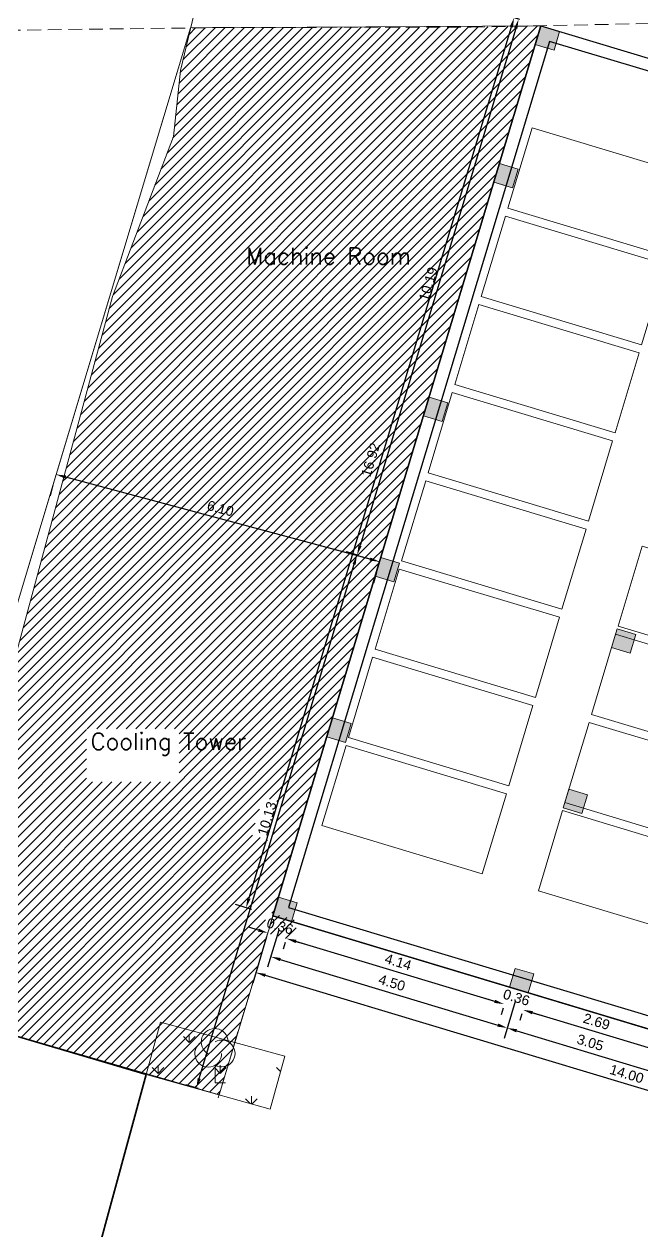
# Model space of a CAD drawing. Header units: metres. Extents: x 642627 to 642864, y 3061318 to 3061472.
# Drawn here: x 642813.91 to 642825.15, y 3061434.61 to 3061456.57 of the extents above; entities that cross this region are included whole.
import ezdxf

# ---------------------------------------------------------------- set-up
doc = ezdxf.new("R2010")
doc.units = ezdxf.units.M
doc.header["$MEASUREMENT"] = 0
doc.header["$PDMODE"] = 3
doc.header["$PDSIZE"] = 0.4
doc.linetypes.add('ACAD_ISO04W100', pattern=[30, 24, -3, 0, -3])
doc.linetypes.add('HIDDEN', pattern=[0.375, 0.25, -0.125])
for name, color, linetype, lineweight in [('c_line', 64, 'ACAD_ISO04W100', 9), ('Cadastral PARCEL', 6, 'Continuous', 15), ('Garden', 3, 'Continuous', 9), ('Garden HATCH', 62, 'Continuous', 5), ('House', 1, 'Continuous', 35), ('Tree', 3, 'Continuous', 9)]:
    doc.layers.add(name, color=color, linetype=linetype, lineweight=lineweight)
doc.layers.add('Concrete Part', color=7, linetype='Continuous')
doc.layers.add('Cordinate', color=7, linetype='Continuous')
doc.styles.add('romans', font='romans.shx')
doc.styles.get("Standard").update_dxf_attribs({"font": 'arial.ttf'})
doc.dimstyles.get("Standard").update_dxf_attribs({"dimtxt": 0.18, "dimasz": 0.18, "dimexe": 0.18, "dimexo": 0.0625, "dimgap": 0.09, "dimtad": 1, "dimzin": 0, "dimdsep": 46, "dimtxsty": 'Standard', "dimcen": 0.09, "dimadec": 0, "dimazin": 0, "dimtfac": 1, "dimtix": 1, "dimtofl": 0, "dimtmove": 0, "dimatfit": 3, "dimfxl": 1, "dimtolj": 1, "dimtzin": 0, "dimarcsym": 0})
pattern_1 = [(45, (0, 0), (-0.0883883476483, 0.0883883476483), [])]

# ---------------------------------------------------------------- blocks, each defined once
blk = doc.blocks.new('Tree')
at = {"layer": 'Tree'}
blk.add_lwpolyline([(0, 0.323), (0, 0), (0.187, 0)], dxfattribs=at)
for centre, start, end in [((-0.008, 0.746), 0.9147, 241.2372), ((-0.125, 0.532), 121.2372, 1.2372), ((0.119, 0.536), 240.8833, 119.1167)]:
    blk.add_arc(centre, 0.244, start, end, dxfattribs=at)
blk = doc.blocks.new('*D188')
at = {"layer": 'c_line', "color": 0, "lineweight": -2, "transparency": 16777216}
for p, q in [((642818.322, 3061439.963), (642818.069, 3061439.122)), ((642831.354, 3061435.329), (642818.299, 3061439.262)), ((642831.723, 3061435.926), (642831.469, 3061435.085))]:
    blk.add_line(p, q, dxfattribs=at)
at = {"layer": 'c_line', "color": 0, "transparency": 16777216}
for points in [[(642818.307, 3061439.29), (642818.29, 3061439.233), (642818.126, 3061439.314)], [(642831.363, 3061435.357), (642831.346, 3061435.3), (642831.527, 3061435.277)]]:
    blk.add_solid(points, dxfattribs=at)
at = {"layer": 'Defpoints', "color": 0, "transparency": 16777216}
for p in [(642818.437, 3061440.346, 594.338), (642818.126, 3061439.314), (642831.838, 3061436.309, 594.338)]:
    blk.add_point(p, dxfattribs=at)
at = {"layer": 'c_line', "color": 0, "transparency": 16777216, "insert": (642824.879, 3061437.469), "char_height": 0.18, "attachment_point": 5, "rotation": 343.2345}
blk.add_mtext('\\A1;14.00', dxfattribs=at)
blk = doc.blocks.new('*D189')
at = {"layer": 'c_line', "color": 0, "lineweight": -2, "transparency": 16777216}
for p, q in [((642822.934, 3061456.659), (642822.718, 3061456.724)), ((642822.858, 3061456.494), (642820.023, 3061447.085)), ((642819.996, 3061446.905), (642819.78, 3061446.97))]:
    blk.add_line(p, q, dxfattribs=at)
at = {"layer": 'c_line', "color": 0, "transparency": 16777216}
for points in [[(642822.829, 3061456.503), (642822.887, 3061456.485), (642822.91, 3061456.666)], [(642819.995, 3061447.094), (642820.052, 3061447.076), (642819.971, 3061446.913)]]:
    blk.add_solid(points, dxfattribs=at)
at = {"layer": 'Defpoints', "color": 0, "transparency": 16777216}
for p in [(642823.317, 3061456.544, 661.829), (642819.971, 3061446.913), (642820.379, 3061446.79, 661.829)]:
    blk.add_point(p, dxfattribs=at)
at = {"layer": 'c_line', "color": 0, "transparency": 16777216, "insert": (642821.266, 3061451.842), "char_height": 0.18, "attachment_point": 5, "rotation": 73.2345}
blk.add_mtext('\\A1;10.19', dxfattribs=at)
blk = doc.blocks.new('*D190')
at = {"layer": 'c_line', "color": 0, "lineweight": -2, "transparency": 16777216}
for p, q in [((642819.996, 3061446.905), (642819.775, 3061446.972)), ((642817.096, 3061437.384), (642819.915, 3061446.742)), ((642817.073, 3061437.203), (642816.852, 3061437.27))]:
    blk.add_line(p, q, dxfattribs=at)
at = {"layer": 'c_line', "color": 0, "transparency": 16777216}
for points in [[(642819.886, 3061446.75), (642819.943, 3061446.733), (642819.967, 3061446.914)], [(642817.067, 3061437.393), (642817.124, 3061437.376), (642817.044, 3061437.212)]]:
    blk.add_solid(points, dxfattribs=at)
at = {"layer": 'Defpoints', "color": 0, "transparency": 16777216}
for p in [(642819.967, 3061446.914), (642820.379, 3061446.79, 661.829), (642817.456, 3061437.088, 661.829)]:
    blk.add_point(p, dxfattribs=at)
at = {"layer": 'c_line', "color": 0, "transparency": 16777216, "insert": (642818.331, 3061442.115), "char_height": 0.18, "attachment_point": 5, "rotation": 73.2345}
blk.add_mtext('\\A1;10.13', dxfattribs=at)
blk = doc.blocks.new('*D191')
at = {"layer": 'c_line', "color": 0, "lineweight": -2, "transparency": 16777216}
for p, q in [((642820.205, 3061446.837), (642814.664, 3061448.33)), ((642814.386, 3061447.99), (642814.438, 3061448.183)), ((642820.275, 3061446.404), (642820.327, 3061446.597))]:
    blk.add_line(p, q, dxfattribs=at)
at = {"layer": 'c_line', "color": 0, "transparency": 16777216}
for points in [[(642814.672, 3061448.359), (642814.656, 3061448.301), (642814.49, 3061448.376)], [(642820.213, 3061446.866), (642820.197, 3061446.808), (642820.379, 3061446.79)]]:
    blk.add_solid(points, dxfattribs=at)
at = {"layer": 'Defpoints', "color": 0, "transparency": 16777216}
for p in [(642814.49, 3061448.376, 661.829), (642814.49, 3061448.376), (642820.379, 3061446.79, 661.829)]:
    blk.add_point(p, dxfattribs=at)
at = {"layer": 'c_line', "color": 0, "transparency": 16777216, "insert": (642817.482, 3061447.759), "char_height": 0.18, "attachment_point": 5, "rotation": 344.9221}
blk.add_mtext('\\A1;6.10', dxfattribs=at)
blk = doc.blocks.new('*D244')
at = {"layer": 'c_line', "color": 0, "lineweight": -2, "transparency": 16777216}
for p, q in [((642822.934, 3061456.659), (642822.637, 3061456.748)), ((642822.777, 3061456.518), (642818.001, 3061440.666)), ((642818.054, 3061440.462), (642817.758, 3061440.551))]:
    blk.add_line(p, q, dxfattribs=at)
at = {"layer": 'c_line', "color": 0, "transparency": 16777216}
for points in [[(642822.748, 3061456.527), (642822.806, 3061456.51), (642822.829, 3061456.691)], [(642817.972, 3061440.674), (642818.03, 3061440.657), (642817.949, 3061440.493)]]:
    blk.add_solid(points, dxfattribs=at)
at = {"layer": 'Defpoints', "color": 0, "transparency": 16777216}
for p in [(642823.317, 3061456.544), (642817.949, 3061440.493), (642818.437, 3061440.346)]:
    blk.add_point(p, dxfattribs=at)
at = {"layer": 'c_line', "color": 0, "transparency": 16777216, "insert": (642820.215, 3061448.645), "char_height": 0.18, "attachment_point": 5, "rotation": 73.2345}
blk.add_mtext('\\A1;16.92', dxfattribs=at)
blk = doc.blocks.new('*D228')
at = {"layer": 'c_line', "color": 0, "lineweight": -2, "transparency": 16777216}
for p, q in [((642818.544, 3061440.082), (642818.341, 3061439.411)), ((642818.571, 3061439.55), (642822.531, 3061438.357)), ((642822.848, 3061438.785), (642822.646, 3061438.114))]:
    blk.add_line(p, q, dxfattribs=at)
at = {"layer": 'c_line', "color": 0, "transparency": 16777216}
for points in [[(642818.58, 3061439.579), (642818.563, 3061439.522), (642818.399, 3061439.602)], [(642822.54, 3061438.386), (642822.523, 3061438.329), (642822.704, 3061438.305)]]:
    blk.add_solid(points, dxfattribs=at)
at = {"layer": 'Defpoints', "color": 0, "transparency": 16777216}
for p in [(642818.659, 3061440.465), (642822.964, 3061439.168), (642822.704, 3061438.305)]:
    blk.add_point(p, dxfattribs=at)
at = {"layer": 'c_line', "color": 0, "transparency": 16777216, "insert": (642820.604, 3061439.128), "char_height": 0.18, "attachment_point": 5, "rotation": 343.2345}
blk.add_mtext('\\A1;4.50', dxfattribs=at)
blk = doc.blocks.new('*D235')
at = {"layer": 'c_line', "color": 0, "lineweight": -2, "transparency": 16777216}
for p, q in [((642825.394, 3061437.91), (642823.161, 3061438.583)), ((642822.967, 3061438.564), (642822.931, 3061438.443)), ((642825.545, 3061437.787), (642825.509, 3061437.667))]:
    blk.add_line(p, q, dxfattribs=at)
at = {"layer": 'c_line', "color": 0, "transparency": 16777216}
for points in [[(642823.17, 3061438.612), (642823.152, 3061438.554), (642822.989, 3061438.635)], [(642825.403, 3061437.939), (642825.386, 3061437.882), (642825.567, 3061437.858)]]:
    blk.add_solid(points, dxfattribs=at)
at = {"layer": 'Defpoints', "color": 0, "transparency": 16777216}
for p in [(642823.083, 3061438.947), (642822.989, 3061438.635), (642825.661, 3061438.17)]:
    blk.add_point(p, dxfattribs=at)
at = {"layer": 'c_line', "color": 0, "transparency": 16777216, "insert": (642824.33, 3061438.421), "char_height": 0.18, "attachment_point": 5, "rotation": 343.2345}
blk.add_mtext('\\A1;2.69', dxfattribs=at)
blk = doc.blocks.new('*D236')
at = {"layer": 'c_line', "color": 0, "lineweight": -2, "transparency": 16777216}
for p, q in [((642822.476, 3061438.789), (642822.303, 3061438.841)), ((642822.627, 3061438.667), (642822.59, 3061438.546)), ((642823.161, 3061438.583), (642823.333, 3061438.531)), ((642822.967, 3061438.564), (642822.931, 3061438.443))]:
    blk.add_line(p, q, dxfattribs=at)
at = {"layer": 'c_line', "color": 0, "transparency": 16777216}
for points in [[(642822.484, 3061438.818), (642822.467, 3061438.761), (642822.648, 3061438.738)], [(642823.17, 3061438.612), (642823.152, 3061438.554), (642822.989, 3061438.635)]]:
    blk.add_solid(points, dxfattribs=at)
at = {"layer": 'Defpoints', "color": 0, "transparency": 16777216}
for p in [(642822.742, 3061439.05), (642823.083, 3061438.947), (642822.648, 3061438.738)]:
    blk.add_point(p, dxfattribs=at)
at = {"layer": 'c_line', "color": 0, "transparency": 16777216, "insert": (642822.871, 3061438.86), "char_height": 0.18, "attachment_point": 5, "rotation": 343.2345}
blk.add_mtext('\\A1;0.36', dxfattribs=at)
blk = doc.blocks.new('*D237')
at = {"layer": 'c_line', "color": 0, "lineweight": -2, "transparency": 16777216}
for p, q in [((642818.662, 3061439.861), (642818.626, 3061439.74)), ((642822.476, 3061438.789), (642818.856, 3061439.88)), ((642822.627, 3061438.667), (642822.59, 3061438.546))]:
    blk.add_line(p, q, dxfattribs=at)
at = {"layer": 'c_line', "color": 0, "transparency": 16777216}
for points in [[(642818.865, 3061439.909), (642818.848, 3061439.851), (642818.684, 3061439.932)], [(642822.484, 3061438.818), (642822.467, 3061438.761), (642822.648, 3061438.738)]]:
    blk.add_solid(points, dxfattribs=at)
at = {"layer": 'Defpoints', "color": 0, "transparency": 16777216}
for p in [(642818.778, 3061440.244), (642818.684, 3061439.932), (642822.742, 3061439.05)]:
    blk.add_point(p, dxfattribs=at)
at = {"layer": 'c_line', "color": 0, "transparency": 16777216, "insert": (642820.718, 3061439.507), "char_height": 0.18, "attachment_point": 5, "rotation": 343.2345}
blk.add_mtext('\\A1;4.14', dxfattribs=at)
blk = doc.blocks.new('*D238')
at = {"layer": 'c_line', "color": 0, "lineweight": -2, "transparency": 16777216}
for p, q in [((642818.171, 3061440.086), (642817.999, 3061440.138)), ((642818.322, 3061439.963), (642818.286, 3061439.843)), ((642818.662, 3061439.861), (642818.626, 3061439.74)), ((642818.856, 3061439.88), (642819.029, 3061439.828))]:
    blk.add_line(p, q, dxfattribs=at)
at = {"layer": 'c_line', "color": 0, "transparency": 16777216}
for points in [[(642818.18, 3061440.115), (642818.162, 3061440.058), (642818.343, 3061440.034)], [(642818.865, 3061439.909), (642818.848, 3061439.851), (642818.684, 3061439.932)]]:
    blk.add_solid(points, dxfattribs=at)
at = {"layer": 'Defpoints', "color": 0, "transparency": 16777216}
for p in [(642818.437, 3061440.346), (642818.778, 3061440.244), (642818.343, 3061440.034)]:
    blk.add_point(p, dxfattribs=at)
at = {"layer": 'c_line', "color": 0, "transparency": 16777216, "insert": (642818.566, 3061440.157), "char_height": 0.18, "attachment_point": 5, "rotation": 343.2345}
blk.add_mtext('\\A1;0.36', dxfattribs=at)
blk = doc.blocks.new('*D239')
at = {"layer": 'c_line', "color": 0, "lineweight": -2, "transparency": 16777216}
for p, q in [((642822.848, 3061438.785), (642822.646, 3061438.114)), ((642822.876, 3061438.253), (642825.45, 3061437.478)), ((642825.767, 3061437.906), (642825.564, 3061437.235))]:
    blk.add_line(p, q, dxfattribs=at)
at = {"layer": 'c_line', "color": 0, "transparency": 16777216}
for points in [[(642822.885, 3061438.282), (642822.867, 3061438.225), (642822.704, 3061438.305)], [(642825.458, 3061437.507), (642825.441, 3061437.449), (642825.622, 3061437.426)]]:
    blk.add_solid(points, dxfattribs=at)
at = {"layer": 'Defpoints', "color": 0, "transparency": 16777216}
for p in [(642822.964, 3061439.168), (642825.882, 3061438.289), (642825.622, 3061437.426)]:
    blk.add_point(p, dxfattribs=at)
at = {"layer": 'c_line', "color": 0, "transparency": 16777216, "insert": (642824.215, 3061438.04), "char_height": 0.18, "attachment_point": 5, "rotation": 343.2345}
blk.add_mtext('\\A1;3.05', dxfattribs=at)

msp = doc.modelspace()

# ---------------------------------------------------------------- hatches: boundary and pattern name
at = {"layer": 'c_line'}
h = msp.add_hatch(dxfattribs=at)
h.set_pattern_fill('ANSI31', color=256)
h.set_pattern_definition(pattern_1)
h.paths.add_polyline_path([(642823.317, 3061456.5437), (642822.0476, 3061456.5188), (642818.2695, 3061456.5116), (642816.9382, 3061456.5031), (642816.7519, 3061455.7297), (642816.6265, 3061454.5286), (642815.5154, 3061451.6131), (642814.633, 3061448.3378), (642820.3786, 3061446.79), (642820.401, 3061446.8642)])
h.paths.add_polyline_path([(642821.3391, 3061451.4359), (642821.5466, 3061452.1246), (642821.1914, 3061452.2316), (642820.984, 3061451.5429)], flags=24)
h.paths.add_polyline_path([(642817.1545, 3061447.6535), (642817.714, 3061447.5028), (642817.8104, 3061447.861), (642817.251, 3061448.0117)], flags=25)
h.paths.add_polyline_path([(642820.288, 3061448.2396), (642820.4954, 3061448.9283), (642820.1403, 3061449.0353), (642819.9328, 3061448.3466)], flags=24)
h.paths.add_polyline_path([(642817.8736, 3061451.615), (642819.7386, 3061451.615), (642819.7386, 3061452.5802), (642817.8736, 3061452.5802)], flags=24)
at = {"layer": 'c_line', "true_color": 0x9898cc}
h = msp.add_hatch(color=253, dxfattribs=at)
h.dxf.hatch_style = 1
h.paths.add_polyline_path([(642823.6575, 3061456.4411), (642823.317, 3061456.5437), (642823.2144, 3061456.2032), (642823.5549, 3061456.1006)])
h = msp.add_hatch(color=253, dxfattribs=at)
h.dxf.hatch_style = 1
h.paths.add_polyline_path([(642822.9028, 3061453.9361), (642822.5623, 3061454.0387), (642822.4598, 3061453.6982), (642822.8003, 3061453.5956)])
h = msp.add_hatch(color=253, dxfattribs=at)
h.dxf.hatch_style = 1
h.paths.add_polyline_path([(642821.6206, 3061449.6801), (642821.2802, 3061449.7827), (642821.1776, 3061449.4422), (642821.5181, 3061449.3396)])
at = {"layer": 'c_line'}
h = msp.add_hatch(dxfattribs=at)
h.set_pattern_fill('ANSI31', color=256)
h.set_pattern_definition(pattern_1)
h.paths.add_polyline_path([(642820.3786, 3061446.79), (642814.633, 3061448.3378), (642813.5338, 3061444.2577), (642811.6033, 3061438.7946), (642817.4557, 3061437.0877)])
h.paths.add_polyline_path([(642818.4036, 3061441.7096), (642818.6111, 3061442.3983), (642818.2559, 3061442.5053), (642818.0484, 3061441.8166)], flags=16)
h.paths.add_polyline_path([(642818.2354, 3061440.062), (642818.7902, 3061439.8948), (642818.8972, 3061440.25), (642818.3424, 3061440.4171)], flags=16)
h.paths.add_polyline_path([(642815.0413, 3061442.7836), (642816.7322, 3061442.7836), (642816.7322, 3061443.7488), (642815.0413, 3061443.7488)], flags=16)
at = {"layer": 'c_line', "true_color": 0x9898cc}
h = msp.add_hatch(color=253, dxfattribs=at)
h.dxf.hatch_style = 1
h.paths.add_polyline_path([(642820.7414, 3061446.7616), (642820.401, 3061446.8642), (642820.2984, 3061446.5237), (642820.6389, 3061446.4212)])
h = msp.add_hatch(color=253, dxfattribs=at)
h.dxf.hatch_style = 1
h.paths.add_polyline_path([(642825.0461, 3061445.4648), (642824.7057, 3061445.5674), (642824.6031, 3061445.2269), (642824.9436, 3061445.1243)])
h = msp.add_hatch(color=253, dxfattribs=at)
h.dxf.hatch_style = 1
h.paths.add_polyline_path([(642819.8622, 3061443.8432), (642819.5217, 3061443.9458), (642819.4192, 3061443.6053), (642819.7596, 3061443.5027)])
h = msp.add_hatch(color=253, dxfattribs=at)
h.dxf.hatch_style = 1
h.paths.add_polyline_path([(642824.1669, 3061442.5464), (642823.8264, 3061442.6489), (642823.7239, 3061442.3084), (642824.0643, 3061442.2059)])
h = msp.add_hatch(color=253, dxfattribs=at)
h.dxf.hatch_style = 1
h.paths.add_polyline_path([(642818.8804, 3061440.5843), (642818.54, 3061440.6868), (642818.4374, 3061440.3464), (642818.7779, 3061440.2438)])
h = msp.add_hatch(color=253, dxfattribs=at)
h.dxf.hatch_style = 1
h.paths.add_polyline_path([(642823.1851, 3061439.2874), (642822.8447, 3061439.39), (642822.7421, 3061439.0495), (642823.0826, 3061438.947)])
at = {"layer": 'Garden HATCH'}
h = msp.add_hatch(dxfattribs=at)
h.set_pattern_fill('GRASS', color=256, scale=0.8, style=0)
h.set_pattern_definition([(90, (161.50014, 0), (-0.5656854248, 0.5656854248), [0.15, -0.9813708504]), (45, (161.5001, 0), (-0.56568542495, 0.56568542495), [0.15, -0.65]), (135, (161.5001, 0), (-0.56568542495, -0.56568542495), [0.15, -0.65])])
h.paths.add_polyline_path([(642816.3876, 3061438.4077), (642818.6524, 3061437.7893), (642818.3891, 3061436.825), (642816.1291, 3061437.461)])

# ---------------------------------------------------------------- linework, layer by layer
at = {"layer": 'c_line'}
for p, q in [((642816.9382, 3061456.5031, 661.829), (642811.6033, 3061438.7946, 1326.169)), ((642823.2144, 3061456.2032, 594.3385), (642823.4333, 3061456.1373, 594.3385)), ((642823.5549, 3061456.1006, 594.3385), (642823.336, 3061456.1666, 594.3385)), ((642822.4598, 3061453.6982, 594.3385), (642822.6787, 3061453.6323, 594.3385)), ((642822.8003, 3061453.5956, 594.3385), (642822.5814, 3061453.6616, 594.3385)), ((642820.3786, 3061446.79, 960.2537), (642814.4899, 3061448.3764, 1335.2841)), ((642818.4374, 3061440.3464, 594.3385), (642818.6563, 3061440.2804, 594.3385)), ((642818.7779, 3061440.2438, 594.3385), (642818.559, 3061440.3097, 594.3385)), ((642822.7421, 3061439.0495, 594.3385), (642822.961, 3061438.9836, 594.3385)), ((642823.0826, 3061438.947, 594.3385), (642822.8637, 3061439.0129, 594.3385))]:
    msp.add_line(p, q, dxfattribs=at)
at = {"layer": 'c_line', "linetype": 'HIDDEN'}
msp.add_line((642823.317, 3061456.5437, 594.3385), (642817.4402, 3061437.0362, 1326.169), dxfattribs=at)
at = {"layer": 'c_line', "linetype": 'HIDDEN', "elevation": 661.829}
msp.add_lwpolyline([(642807.6637, 3061456.2506), (642813.2149, 3061456.4555), (642817.4819, 3061456.5101), (642822.0476, 3061456.5188), (642826.9584, 3061456.615), (642832.1904, 3061456.8605), (642838.0849, 3061457.3325), (642842.7012, 3061457.8391), (642846.1288, 3061458.2356), (642849.9504, 3061458.7886), (642853.8662, 3061459.4069), (642857.1205, 3061459.9482), (642859.694, 3061460.3764)], dxfattribs=at)
at = {"layer": 'c_line', "elevation": 661.829}
for points in [[(642816.9382, 3061456.5031), (642823.317, 3061456.5437), (642820.3786, 3061446.79), (642814.4899, 3061448.3764), (642816.9382, 3061456.5031)], [(642814.4899, 3061448.3764), (642811.6033, 3061438.7946), (642817.4557, 3061437.0877), (642820.3786, 3061446.79)]]:
    msp.add_lwpolyline(points, dxfattribs=at)
at = {"layer": 'c_line', "elevation": 594.3385}
for points in [[(642823.6575, 3061456.4411), (642823.317, 3061456.5437), (642823.2144, 3061456.2032), (642823.5549, 3061456.1006)], [(642825.6331, 3061452.3443), (642826.0727, 3061453.8035), (642823.1543, 3061454.6827), (642822.7147, 3061453.2235)], [(642822.9028, 3061453.9361), (642822.5623, 3061454.0387), (642822.4598, 3061453.6982), (642822.8003, 3061453.5956)], [(642825.1495, 3061450.7392), (642825.5892, 3061452.1984), (642822.6707, 3061453.0776), (642822.2311, 3061451.6184)], [(642824.666, 3061449.134), (642825.1056, 3061450.5932), (642822.1871, 3061451.4725), (642821.7475, 3061450.0132)], [(642821.6206, 3061449.6801), (642821.2802, 3061449.7827), (642821.1776, 3061449.4422), (642821.5181, 3061449.3396)], [(642824.1824, 3061447.5289), (642824.622, 3061448.9881), (642821.7036, 3061449.8673), (642821.264, 3061448.4081)], [(642823.6988, 3061445.9237), (642824.1385, 3061447.383), (642821.22, 3061448.2622), (642820.7804, 3061446.803)], [(642827.6387, 3061444.7368), (642828.0783, 3061446.196), (642825.1599, 3061447.0752), (642824.7203, 3061445.616)], [(642820.7414, 3061446.7616), (642820.401, 3061446.8642), (642820.2984, 3061446.5237), (642820.6389, 3061446.4212)], [(642823.2153, 3061444.3186), (642823.6549, 3061445.7778), (642820.7364, 3061446.657), (642820.2968, 3061445.1978)], [(642827.1552, 3061443.1317), (642827.5948, 3061444.5909), (642824.6763, 3061445.4701), (642824.2367, 3061444.0109)], [(642825.0461, 3061445.4648), (642824.7057, 3061445.5674), (642824.6031, 3061445.2269), (642824.9436, 3061445.1243)], [(642822.7317, 3061442.7135), (642823.1713, 3061444.1727), (642820.2529, 3061445.0519), (642819.8133, 3061443.5927)], [(642819.8622, 3061443.8432), (642819.5217, 3061443.9458), (642819.4192, 3061443.6053), (642819.7596, 3061443.5027)], [(642826.6716, 3061441.5265), (642827.1112, 3061442.9857), (642824.1928, 3061443.865), (642823.7532, 3061442.4057)], [(642822.2482, 3061441.1083), (642822.6878, 3061442.5675), (642819.7693, 3061443.4467), (642819.3297, 3061441.9875)], [(642824.1669, 3061442.5464), (642823.8264, 3061442.6489), (642823.7239, 3061442.3084), (642824.0643, 3061442.2059)], [(642826.188, 3061439.9214), (642826.6277, 3061441.3806), (642823.7092, 3061442.2598), (642823.2696, 3061440.8006)], [(642818.8804, 3061440.5843), (642818.54, 3061440.6868), (642818.4374, 3061440.3464), (642818.7779, 3061440.2438)], [(642823.1851, 3061439.2874), (642822.8447, 3061439.39), (642822.7421, 3061439.0495), (642823.0826, 3061438.947)]]:
    msp.add_lwpolyline(points, close=True, dxfattribs=at)
at = {"layer": 'Cadastral PARCEL', "elevation": 1326.169}
msp.add_lwpolyline([(642792.7603, 3061421.033), (642803.064, 3061422.0233), (642805.9551, 3061426.0983), (642808.1362, 3061428.596), (642807.9724, 3061429.5554), (642809.7655, 3061434.3862), (642810.4595, 3061435.5578), (642813.5338, 3061444.2577), (642815.5154, 3061451.6131), (642816.6265, 3061454.5286), (642816.7519, 3061455.7297), (642817.3194, 3061458.086), (642830.5044, 3061458.8719), (642843.4409, 3061458.4895)], dxfattribs=at)
at = {"layer": 'Concrete Part'}
for p, q in [((642823.317, 3061456.5437, 594.3385), (642818.4374, 3061440.3464, 594.3385)), ((642823.4699, 3061456.2589, 594.3385), (642818.7222, 3061440.4993, 594.3385)), ((642836.3111, 3061452.3903, 594.3385), (642823.4699, 3061456.2589, 594.3385)), ((642818.4374, 3061440.3464, 594.3385), (642831.8379, 3061436.3093, 594.3385)), ((642818.7222, 3061440.4993, 594.3385), (642831.6849, 3061436.5941, 594.3385))]:
    msp.add_line(p, q, dxfattribs=at)
at = {"layer": 'Concrete Part', "elevation": 594.3385}
msp.add_lwpolyline([(642836.1753, 3061450.707), (642831.8379, 3061436.3093), (642818.4374, 3061440.3464), (642823.317, 3061456.5437), (642836.7175, 3061452.5067), (642836.6149, 3061452.1662)], dxfattribs=at)
at = {"layer": 'Garden'}
msp.add_lwpolyline([(642816.3876, 3061438.4077), (642818.6524, 3061437.7893), (642818.3891, 3061436.825), (642816.1291, 3061437.461)], close=True, dxfattribs=at)
at = {"layer": 'House'}
msp.add_lwpolyline([(642813.0754, 3061426.2748), (642804.7151, 3061428.865), (642808.1371, 3061439.816), (642816.1291, 3061437.461), (642813.0754, 3061426.2748)], dxfattribs=at)

# ---------------------------------------------------------------- block references
at = {"layer": 'Cordinate'}
msp.add_blockref('Tree', (642817.3841, 3061437.305, 1326.122), dxfattribs=at)

# ---------------------------------------------------------------- texts
at = {"layer": 'c_line', "char_height": 0.3048, "attachment_point": 1, "style": 'romans'}
for s, insert in [('Machine Room', (642817.9498, 3061452.504)), ('Cooling Tower', (642815.1175, 3061443.6726))]:
    msp.add_mtext_dynamic_manual_height_columns(s, width=2.839083, gutter_width=5, heights=[0], dxfattribs=dict(at, insert=insert))

# ---------------------------------------------------------------- dimensions: what is measured, and where the dimension line sits
at = {"layer": 'c_line'}
for base, p1, p2, angle, override, picture, middle in [((642817.9493, 3061440.4934, 594.3385), (642823.317, 3061456.5437, 594.3385), (642818.4374, 3061440.3464, 594.3385), 73.23451, {"dimexe": 0.2, "dimexo": 0.4, "dimfxl": 25.4}, '*D244', (642820.2149, 3061448.6445, 594.3385)), ((642818.3434, 3061440.0344, 594.3385), (642818.7779, 3061440.2438, 594.3385), (642818.4374, 3061440.3464, 594.3385), 343.23451, {"dimexe": 0.2, "dimexo": 0.4, "dimtmove": 1, "dimfxl": 25.4}, '*D238', (642818.5661, 3061440.1573, 594.3385)), ((642822.7036, 3061438.3053, 594.3385), (642818.6589, 3061440.4653, 594.3385), (642822.9636, 3061439.1685, 594.3385), 343.23451, {"dimexe": 0.2, "dimexo": 0.4, "dimfxl": 25.4}, '*D228', (642820.6037, 3061439.1279, 594.3385)), ((642818.6839, 3061439.9318, 594.3385), (642822.7421, 3061439.0495, 594.3385), (642818.7779, 3061440.2438, 594.3385), 343.23451, {"dimexe": 0.2, "dimexo": 0.4, "dimtmove": 1, "dimfxl": 25.4}, '*D237', (642820.718, 3061439.5074, 594.3385)), ((642822.6481, 3061438.7375, 594.3385), (642823.0826, 3061438.947, 594.3385), (642822.7421, 3061439.0495, 594.3385), 343.23451, {"dimexe": 0.2, "dimexo": 0.4, "dimtmove": 1, "dimfxl": 25.4}, '*D236', (642822.8708, 3061438.8605, 594.3385)), ((642825.622, 3061437.4261, 594.3385), (642822.9636, 3061439.1685, 594.3385), (642825.882, 3061438.2893, 594.3385), 343.23451, {"dimexe": 0.2, "dimexo": 0.4, "dimtmove": 1, "dimfxl": 25.4}, '*D239', (642824.2153, 3061438.0399, 594.3385)), ((642822.9886, 3061438.635, 594.3385), (642825.6605, 3061438.1703, 594.3385), (642823.0826, 3061438.947, 594.3385), 343.23451, {"dimexe": 0.2, "dimexo": 0.4, "dimtmove": 1, "dimfxl": 25.4}, '*D235', (642824.33, 3061438.4208, 594.3385))]:
    dim = msp.add_linear_dim(base=base, p1=p1, p2=p2, angle=angle, dimstyle='Standard', override=override, dxfattribs=at)
    dim.commit()
    dim.dimension.update_dxf_attribs({"geometry": picture, "text_midpoint": middle})
for p1, p2, distance, picture, middle in [((642823.317, 3061456.5437, 661.829), (642820.3786, 3061446.79, 661.829), -0.4253, '*D189', (642821.2664, 3061451.842)), ((642820.3786, 3061446.79, 661.829), (642814.4899, 3061448.3764, 661.829), 0, '*D191', (642817.4816, 3061447.7588)), ((642817.4557, 3061437.0877, 661.829), (642820.3786, 3061446.79, 661.829), 0.4303, '*D190', (642818.3309, 3061442.1154)), ((642831.8379, 3061436.3093, 594.3385), (642818.4374, 3061440.3464, 594.3385), 1.0785, '*D188', (642824.879, 3061437.4693))]:
    dim = msp.add_aligned_dim(p1=p1, p2=p2, distance=distance, dimstyle='Standard', override={"dimexe": 0.2, "dimexo": 0.4, "dimfxl": 25.4}, dxfattribs=at)
    dim.commit()
    dim.dimension.update_dxf_attribs({"geometry": picture, "text_midpoint": middle})

doc.saveas('drawing.dxf')
